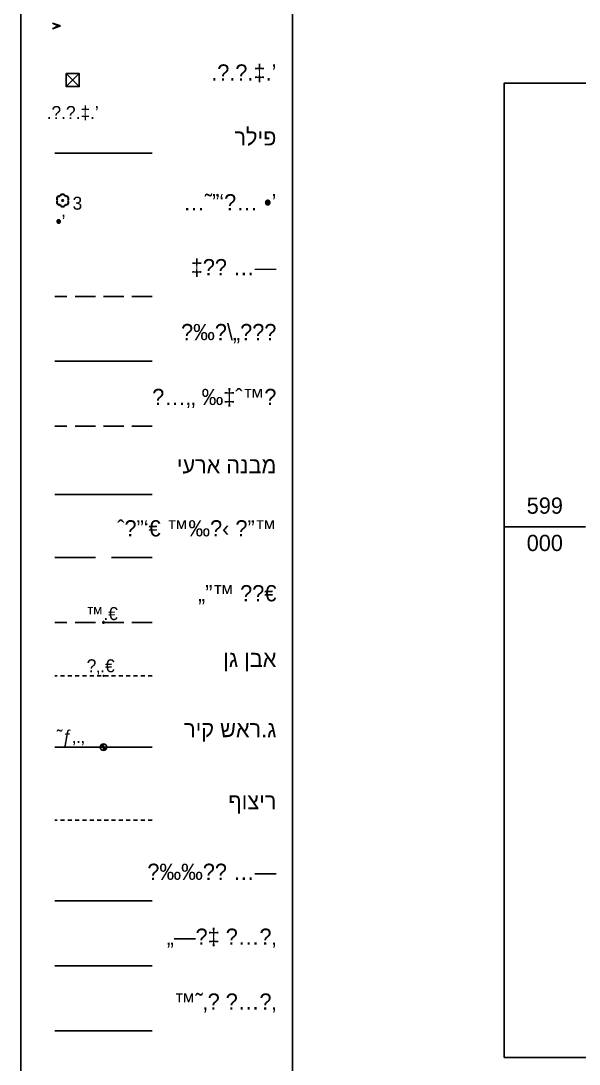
# Model space of a CAD drawing. Extents: x 155532 to 155646, y 598913 to 599004.
# Drawn here: x 155595.14 to 155612.34, y 598950.95 to 598983.1 of the extents above; entities that cross this region are included whole.
import ezdxf
from ezdxf.enums import TextEntityAlignment as Align

# ---------------------------------------------------------------- set-up
doc = ezdxf.new("R2010")
doc.units = 0
doc.header["$LTSCALE"] = 0.25
doc.linetypes.add('DASHED', pattern=[7, 5, -2])
doc.linetypes.add('HIDDEN', pattern=[3.5, 2.5, -1])
doc.layers.get('0').update_dxf_attribs({"linetype": 'CONTINUOUS'})
for name, color, linetype in [('C1660', 90, 'CONTINUOUS'), ('C1680', 7, 'CONTINUOUS'), ('M1010', 240, 'CONTINUOUS'), ('M1202', 7, 'CONTINUOUS'), ('M1280', 7, 'CONTINUOUS'), ('M1803', 170, 'CONTINUOUS'), ('M2205', 5, 'DASHED'), ('M2404', 6, 'HIDDEN'), ('M2801', 95, 'CONTINUOUS'), ('M4804', 220, 'CONTINUOUS'), ('M6091', 1, 'DASHED'), ('M6241', 1, 'CONTINUOUS'), ('M6331', 1, 'CONTINUOUS')]:
    doc.layers.add(name, color=color, linetype=linetype)
for name, color, linetype, lineweight in [('M2200', 5, 'CONTINUOUS', 25), ('M2207', 162, 'CONTINUOUS', 25), ('M2401', 14, 'DASHED', 25), ('M2408', 22, 'DASHED', 25), ('M2417', 204, 'DASHED', 25), ('M2651', 1, 'CONTINUOUS', 25)]:
    doc.layers.add(name, color=color, linetype=linetype, lineweight=lineweight)
doc.styles.add('HANIT_TEXT', font='hebtxt')
doc.styles.add('HEBTEXT', font='HEBTXT.SHX')

# ---------------------------------------------------------------- blocks, each defined once
blk = doc.blocks.new('hetz')
at = {"layer": 'C1680'}
for p, q in [((0, 0), (-1, 0.35)), ((-0.3, 0), (-1, 0.35)), ((0, 0), (-1, -0.35)), ((-1, -0.35), (-0.3, 0))]:
    blk.add_line(p, q, dxfattribs=at)
blk = doc.blocks.new('M6331_E')
blk.add_lwpolyline([(-0.8, 0), (-0.8, -0.8), (0.8, -0.8), (0.8, 0.8), (-0.8, 0.8)], close=True)
for points in [[(0.8, 0.8), (-0.8, -0.8)], [(-0.8, 0.8), (0.8, -0.8)]]:
    blk.add_lwpolyline(points)
at = {"style": 'HANIT_TEXT'}
blk.add_attdef('NAME', text='', height=1.6, dxfattribs=at).set_placement((0, 0.5), align=Align.BOTTOM_CENTER)
for tag, p in [('HEIGHT', (0, -1)), ('MARK', (0, -3.2))]:
    blk.add_attdef(tag, text='', height=1.6, dxfattribs=at).set_placement(p, align=Align.TOP_CENTER)
at = {"style": 'HANIT_TEXT', "flags": 1}
blk.add_attdef('OWNER', text='', height=1.6, dxfattribs=at).set_placement((0, -5), align=Align.TOP_CENTER)
blk = doc.blocks.new('M2801_E')
blk.add_circle((0, 0), 0.1)
for centre, radius, start, end in [((-0.4, 0.22), 0.341, 79.5476, 220.6676), ((-0.4, 0.22), 0.291, 79.5476, 220.6676), ((-0.01, 0.45), 0.345, 16.9888, 163.3873), ((-0.01, 0.45), 0.295, 16.9888, 163.3873), ((0.4, 0.23), 0.336, 316.983, 103.5155), ((0.4, 0.23), 0.286, 316.983, 103.5155), ((-0.4, -0.22), 0.342, 140.0738, 283.845), ((-0.4, -0.22), 0.292, 140.0738, 283.845), ((-0.01, -0.48), 0.32, 193.6832, 346.6724), ((-0.01, -0.48), 0.27, 193.6832, 346.6724), ((0.4, -0.23), 0.336, 253.4741, 43.3943), ((0.4, -0.23), 0.286, 253.4741, 43.3943)]:
    blk.add_arc(centre, radius, start, end)
at = {"style": 'HANIT_TEXT'}
blk.add_attdef('NAME', text='', height=1.6, dxfattribs=at).set_placement((0, 0.5), align=Align.BOTTOM_CENTER)
at = {"style": 'HANIT_TEXT', "flags": 1}
for tag, p in [('HEIGHT', (0, -1)), ('DIAMETER', (0, -5)), ('TOP_DIAMETER', (0, -7)), ('TYPE', (0, -9))]:
    blk.add_attdef(tag, text='', height=1.6, dxfattribs=at).set_placement(p, align=Align.TOP_CENTER)
at = {"style": 'HANIT_TEXT'}
blk.add_attdef('MARK', text='', height=1.6, dxfattribs=at).set_placement((0, -3), align=Align.TOP_CENTER)
blk = doc.blocks.new('M2417_A')
blk.add_circle((0, 0), 0.05)
at = {"style": 'HANIT_TEXT', "flags": 1}
blk.add_attdef('NAME', text='', height=1.6, dxfattribs=at).set_placement((0, 0.5), align=Align.BOTTOM_CENTER)
at = {"style": 'HANIT_TEXT'}
for tag, p in [('MARK', (0, -0.5)), ('DESC', (0, -3))]:
    blk.add_attdef(tag, text='', height=1.6, dxfattribs=at).set_placement(p, align=Align.TOP_CENTER)
blk = doc.blocks.new('M2404_A')
blk.add_circle((0, 0), 0.05)
at = {"style": 'HANIT_TEXT', "flags": 1}
blk.add_attdef('NAME', text='', height=1.6, dxfattribs=at).set_placement((0, 0.5), align=Align.BOTTOM_CENTER)
at = {"style": 'HANIT_TEXT'}
for tag, p in [('MARK', (0, -0.5)), ('DESC', (0, -3))]:
    blk.add_attdef(tag, text='', height=1.6, dxfattribs=at).set_placement(p, align=Align.TOP_CENTER)
blk = doc.blocks.new('M2651_E')
for p, q in [((0, 0.16), (-0.37, 0.16)), ((0, 0.32), (-0.24, 0.32)), ((0, -0.16), (0.37, -0.16)), ((0, -0.32), (0.24, -0.32))]:
    blk.add_line(p, q)
for points in [[(0, 0), (-0.4, 0)], [(0, 0.4), (0, -0.4)], [(0, 0), (0.4, 0)]]:
    blk.add_lwpolyline(points)
blk.add_circle((0, 0), 0.4)
at = {"style": 'HANIT_TEXT'}
blk.add_attdef('NAME', text='', height=1.6, dxfattribs=at).set_placement((0, 0.5), align=Align.BOTTOM_CENTER)
at = {"style": 'HANIT_TEXT', "flags": 1}
blk.add_attdef('OH', text='', height=1.6, dxfattribs=at).set_placement((0, -1), align=Align.TOP_CENTER)
at = {"style": 'HANIT_TEXT'}
blk.add_attdef('MARK', text='', height=1.6, dxfattribs=at).set_placement((0, -3), align=Align.TOP_CENTER)
blk = doc.blocks.new('A$C0B20223A')
at = {"layer": 'M1202'}
blk.add_line((0, 163.57), (25, 163.57), dxfattribs=at)
blk.add_lwpolyline([(0, 0), (300.48, 0), (300.48, 300.3), (0, 300.3), (0, 0)], dxfattribs=at)
blk.add_text('599', height=5, dxfattribs=at).set_placement((12.5, 166.07), align=Align.BOTTOM_CENTER)
blk.add_text('000', height=5, dxfattribs=at).set_placement((12.5, 161.07), align=Align.TOP_CENTER)

msp = doc.modelspace()

# ---------------------------------------------------------------- linework, layer by layer
at = {"layer": 'C1660'}
msp.add_lwpolyline([(155599.184, 598953.979), (155596.184, 598953.979)], dxfattribs=at)
at = {"layer": 'M1010'}
msp.add_lwpolyline([(155599.184, 598955.979), (155596.184, 598955.979)], dxfattribs=at)
at = {"layer": 'M1280'}
msp.add_lwpolyline([(155603.512, 598912.965), (155603.512, 599003.817), (155595.137, 599003.817), (155595.136, 598928.739)], dxfattribs=at)
at = {"layer": 'M1803'}
msp.add_lwpolyline([(155599.184, 598951.979), (155596.184, 598951.979)], dxfattribs=at)
at = {"layer": 'M2200'}
msp.add_lwpolyline([(155599.184, 598972.613), (155596.184, 598972.613)], dxfattribs=at)
at = {"layer": 'M2205', "linetype": 'HIDDEN'}
msp.add_lwpolyline([(155599.184, 598970.613), (155596.184, 598970.613)], dxfattribs=at)
at = {"layer": 'M2207'}
msp.add_lwpolyline([(155599.184, 598968.51), (155596.184, 598968.51)], dxfattribs=at)
at = {"layer": 'M2401'}
msp.add_lwpolyline([(155596.184, 598966.564), (155599.184, 598966.564)], dxfattribs=at)
at = {"layer": 'M2404'}
msp.add_lwpolyline([(155599.184, 598964.564), (155596.184, 598964.564)], dxfattribs=at)
msp.add_ellipse((155597.684, 598964.564), major_axis=(0.0177, 0.0177), ratio=1, start_param=5.497787, end_param=11.780972, dxfattribs=at)
at = {"layer": 'M2408', "ltscale": 0.1}
msp.add_lwpolyline([(155599.184, 598958.469), (155596.184, 598958.469)], dxfattribs=at)
at = {"layer": 'M2417', "ltscale": 0.1}
msp.add_lwpolyline([(155599.184, 598962.916), (155596.184, 598962.916)], dxfattribs=at)
at = {"layer": 'M2651'}
msp.add_lwpolyline([(155599.184, 598960.721), (155596.184, 598960.721)], dxfattribs=at)
at = {"layer": 'M6091', "linetype": 'HIDDEN'}
msp.add_lwpolyline([(155599.184, 598974.613), (155596.184, 598974.613)], dxfattribs=at)
at = {"layer": 'M6241'}
msp.add_lwpolyline([(155599.184, 598979.022), (155596.184, 598979.022)], dxfattribs=at)

# ---------------------------------------------------------------- block references
at = {"xscale": 0.1, "yscale": 0.1, "zscale": 0.1}
msp.add_blockref('A$C0B20223A', (155610.035, 598951.157), dxfattribs=at)
at = {"layer": 'M2404'}
ref = msp.add_blockref('M2404_A', (155597.684, 598964.564), dxfattribs=dict(at, xscale=0.25, yscale=0.25, zscale=0.25))
ref.add_attrib('MARK', '™.€', dxfattribs={"layer": '0', "height": 0.4, "style": 'HANIT_TEXT'}).set_placement((155597.635, 598965.037), align=Align.TOP_CENTER)
at = {"layer": 'M2417'}
ref = msp.add_blockref('M2417_A', (155597.684, 598962.916), dxfattribs=dict(at, xscale=0.25, yscale=0.25, zscale=0.25))
ref.add_attrib('MARK', '\x8f‚.€', dxfattribs={"layer": '0', "height": 0.4, "style": 'HANIT_TEXT'}).set_placement((155597.598, 598963.427), align=Align.TOP_CENTER)
at = {"layer": 'M2651'}
ref = msp.add_blockref('M2651_E', (155597.684, 598960.721), dxfattribs=dict(at, xscale=0.25, yscale=0.25, zscale=0.25))
ref.add_attrib('MARK', '˜ƒ‚.‚', dxfattribs={"layer": '0', "height": 0.4, "style": 'HANIT_TEXT'}).set_placement((155596.675, 598961.252), align=Align.TOP_CENTER)
at = {"layer": 'M2801'}
ref = msp.add_blockref('M2801_E', (155596.427, 598977.568), dxfattribs=dict(at, xscale=0.25, yscale=0.25, zscale=0.25))
ref.add_attrib('NAME', '3', dxfattribs={"layer": '0', "height": 0.4, "style": 'HANIT_TEXT'}).set_placement((155596.88, 598977.165), align=Align.BOTTOM_CENTER)
ref.add_attrib('MARK', '•’', dxfattribs={"layer": '0', "height": 0.4, "style": 'HANIT_TEXT'}).set_placement((155596.361, 598977.129), align=Align.TOP_CENTER)
at = {"layer": 'M4804', "xscale": 0.2499999999999996, "yscale": 0.2499999999999996, "zscale": 0.2499999999999996, "rotation": 359.4546865940526}
msp.add_blockref('hetz', (155596.359, 598982.948), dxfattribs=at)
at = {"layer": 'M6331', "xscale": 0.25, "yscale": 0.25, "zscale": 0.25}
msp.add_blockref('M6331_E', (155596.735, 598981.279), dxfattribs=at).add_auto_attribs({'MARK': '.\x90.\x8e.‡.’'})

# ---------------------------------------------------------------- texts
at = {"layer": 'M1280', "style": 'HEBTEXT'}
for s, p in [('.\x90.\x8e.‡.’', (155603.012, 598981.113)), ('רליפ', (155603.012, 598979.113)), ('…˜”‘\x8e… •’', (155603.012, 598977.113)), ('‡\x9a\x8e …—', (155603.012, 598975.113)), ('\x9a‰\x81\\„\x90\x81\x8e', (155603.012, 598973.113)), ('\x9a…‚‚ ‰‡ˆ™\x8e', (155603.012, 598971.113)), ('יערא הנבמ', (155603.012, 598969.01)), ('ˆ\x8c”‘€ ™‰\x81‹ \x9a”™', (155603.012, 598967.064)), ('„”™ \x8f\x81€', (155603.012, 598965.064)), ('ןג ןבא', (155603.012, 598963.042)), ('ריק שאר.ג', (155603.012, 598960.876)), ('ףוציר', (155603.012, 598958.653)), ('\x8f‰‰\x90\x81 …—', (155603.012, 598956.479)), ('„—\x8c‡ \x8c…\x81‚', (155603.012, 598954.479)), ('™˜‚\x8e \x8c…\x81‚', (155603.012, 598952.479))]:
    msp.add_text(s, height=0.5, dxfattribs=at).set_placement(p, align=Align.BOTTOM_RIGHT)

doc.saveas('drawing.dxf')
